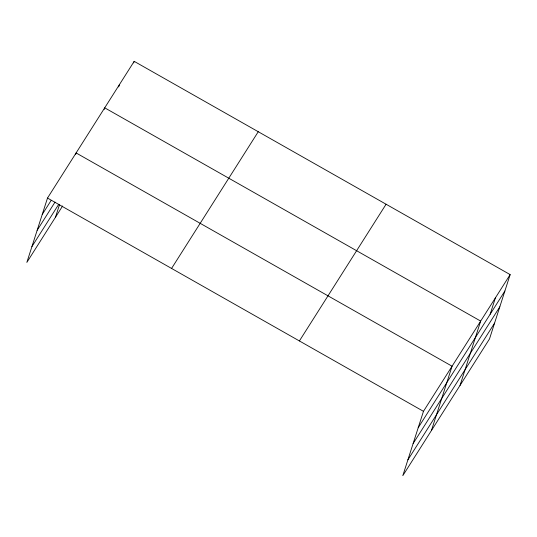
<?xml version="1.0" encoding="UTF-8"?>
<svg xmlns="http://www.w3.org/2000/svg" width="537" height="537" viewBox="0 0 537 537"><rect width="100%" height="100%" fill="white"/><g stroke="black" fill="none" stroke-linecap="round" stroke-linejoin="round"><path stroke-width="0.81" d="M510.15 274.608L423.465 411.329L402.817 475.654L489.496 338.941L510.15 274.608L134.183 61.346L47.504 198.059L26.85 262.392L62.607 205.993M55.452 217.27L59.52 204.624M75.61 154.508L76.106 152.944L452.073 366.214L431.419 430.54M104.212 109.394L104.715 107.83L480.675 321.092L460.028 385.425M118.697 86.934L119.449 84.584M133.686 62.91L134.183 61.346M490.147 314.266L495.416 297.854M42.235 214.471L51.176 200.375M37.16 230.286L55.036 202.087M31.925 246.577L58.741 204.282M171.571 268.44L258.257 131.719M299.398 340.948L386.083 204.235M418.195 427.741L504.881 291.02M413.121 443.555L499.806 306.835M407.892 459.847L494.57 323.126M47.504 198.059L423.465 411.329"/></g></svg>
